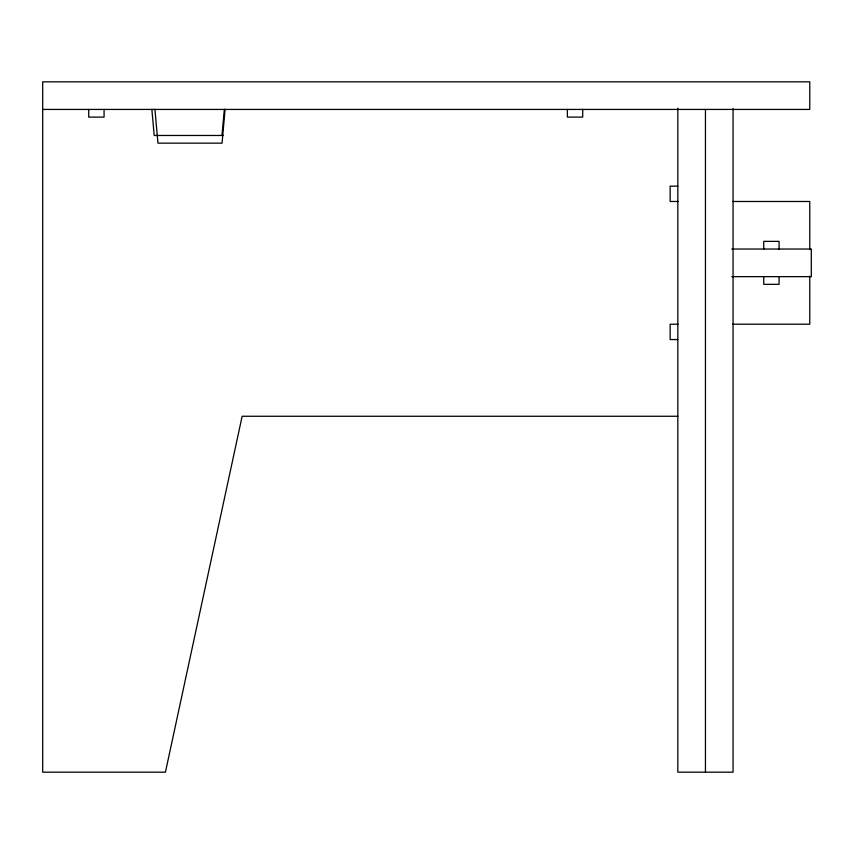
<?xml version="1.0" encoding="UTF-8"?>
<svg xmlns="http://www.w3.org/2000/svg" width="854" height="854" viewBox="0 0 854 854"><rect width="100%" height="100%" fill="white"/><g stroke="black" fill="none" stroke-linecap="round" stroke-linejoin="round"><path stroke-width="1.28" d="M221.987 135.476L224.335 109.301M225.082 109.429L222.061 143.152L157.958 143.152L154.905 109.227M42.7 109.429L809.763 109.429L809.763 81.824L42.7 81.824L42.7 772.176L165.43 772.176L242.141 416.261L677.83 416.261M223.513 135.476L154.2 135.476L151.852 109.301M677.83 186.14L670.155 186.14L670.155 201.48L678.14 201.48M732.647 201.48L809.763 201.48L809.763 249.507M731.782 249.037L811.3 249.037L811.3 276.653L731.782 276.653M678.14 324.21L670.155 324.21L670.155 339.55L677.83 339.55M732.647 324.21L809.763 324.21L809.763 276.184M779.083 249.176L779.083 241.372L763.743 241.372L763.743 249.037M779.083 276.515L779.083 284.329L763.743 284.329L763.743 276.653M733.063 108.49L733.063 772.176L677.83 772.176L677.83 108.234M705.447 109.429L705.447 772.176M582.716 109.269L582.716 117.105L567.376 117.105L567.376 109.429M104.071 109.269L104.071 117.105L88.72 117.105L88.72 109.429"/></g></svg>
